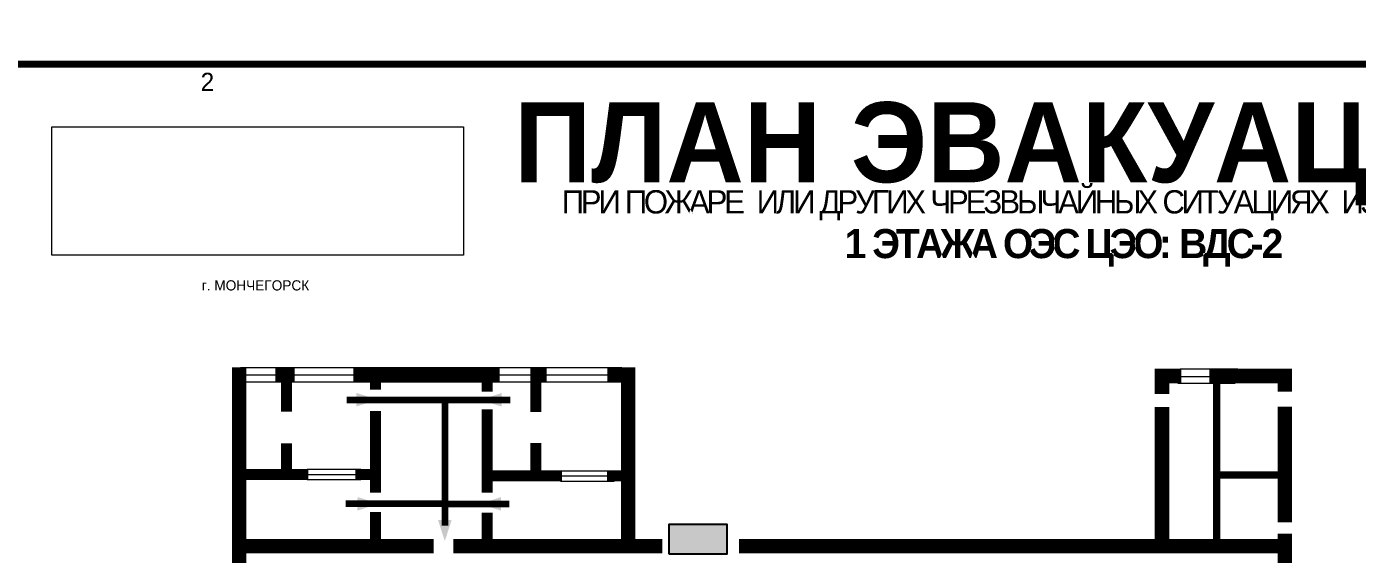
# Model space of a CAD drawing. Header units: millimetres. Extents: x 13114 to 67229, y 22859 to 38520.
# Drawn here: x 39601 to 39966.4, y 24552.9 to 24697.9 of the extents above; entities that cross this region are included whole.
import ezdxf

# ---------------------------------------------------------------- set-up
doc = ezdxf.new("R2010")
doc.units = ezdxf.units.MM
doc.layers.add('План_Штампы', color=7, linetype='Continuous')
doc.styles.add('обычный', font='arial.ttf')
picture_1 = doc.add_image_def('image1.jpg', size_in_pixel=(337, 105))

# ---------------------------------------------------------------- blocks, each defined once
blk = doc.blocks.new('A$C7B4425F7')
at = {"true_color": 0xffffff}
blk.add_hatch(color=7, dxfattribs=at).paths.add_polyline_path([(0, 0), (-16, 0), (-16, -8), (0, -8)])
h = blk.add_hatch(color=126)
h.paths.add_polyline_path([(-0.2, -0.2), (-15.8, -0.2), (-15.8, -7.8), (-0.2, -7.8)])
h.paths.add_polyline_path([(-11.76, -2.03), (-11.76, -3.66), (-11.17, -3.66, -0.568275), (-11.17, -6.18), (-12.58, -6.18), (-12.58, -2.03)], flags=16)
h.paths.add_polyline_path([(-13.33, -4.12, -0.495768), (-13.59, -6.18), (-15.03, -6.18), (-15.03, -2.03), (-13.59, -2.03, -0.487973)], flags=16)
h.paths.add_polyline_path([(-10.25, -2.03), (-9.48, -2.03), (-9.48, -6.18), (-10.25, -6.18)], flags=16)
h.paths.add_polyline_path([(-13.84, -3.69), (-14.24, -3.69), (-14.24, -3.03), (-13.9, -3.03, -0.692621)], flags=0)
h.paths.add_polyline_path([(-9.15, -2.03), (-8.4, -2.03), (-8.04, -3.07), (-7.68, -2.03), (-6.93, -2.03), (-7.64, -4.1), (-6.93, -6.18), (-7.68, -6.18), (-8.04, -5.14), (-8.4, -6.18), (-9.15, -6.18), (-8.44, -4.1)], flags=16)
h.paths.add_polyline_path([(-11.76, -4.46), (-11.42, -4.46, -0.692621), (-11.36, -5.12), (-11.76, -5.12)], flags=0)
h.paths.add_polyline_path([(-13.9, -5.2), (-14.24, -5.2), (-14.24, -4.55), (-13.84, -4.55, -0.708038)], flags=0)
edge = h.paths.add_edge_path(flags=16)
edge.add_ellipse((-5.51, -4.08), major_axis=(0, 2.05), ratio=0.586184, start_angle=0, end_angle=360)
edge = h.paths.add_edge_path(flags=0)
edge.add_ellipse((-5.51, -4.08), major_axis=(0, 1.14), ratio=0.454828, start_angle=0, end_angle=360)
h.paths.add_polyline_path([(-4.13, -4.96, 0.377264), (-3.48, -4.52, 0.0555), (-3.16, -2.03), (-1.66, -2.03), (-1.66, -4.96), (-0.96, -4.96), (-0.96, -7.01), (-1.75, -7.01), (-1.75, -6.18), (-3.3, -6.18), (-3.3, -7.02), (-4.13, -7.02)], flags=16)
h.paths.add_polyline_path([(-2.73, -2.91), (-2.28, -2.91), (-2.28, -4.96), (-3.05, -4.96, 0.079136)], flags=0)
at = {"color": 126}
blk.add_lwpolyline([(-16, -8), (0, -8), (0, 0), (-16, 0)], close=True, dxfattribs=at)

msp = doc.modelspace()

# ---------------------------------------------------------------- linework, layer by layer
at = {"color": 6, "lineweight": 100}
for points in [[(39586.42, 25082.6), (40186.42, 25082.6), (40186.42, 24687.6), (39586.42, 24687.6)], [(39586.42, 25082.6), (40186.42, 25082.6), (40186.42, 24687.6), (39586.42, 24687.6)], [(39586.42, 24687.6), (40186.42, 24687.6), (40186.42, 24292.6), (39586.42, 24292.6)], [(39586.42, 24687.6), (40186.42, 24687.6), (40186.42, 24292.6), (39586.42, 24292.6)]]:
    msp.add_lwpolyline(points, close=True, dxfattribs=at)
at = {"lineweight": 0}
for points, const_width in [([(39659.37, 24441.86), (39659.37, 24602.27), (39661.35, 24602.27)], 4), ([(39669.29, 24602.27), (39674.64, 24602.27)], 4), ([(39690.77, 24602.27), (39730.93, 24602.27)], 4), ([(39760.46, 24602.27), (39766.2, 24602.27), (39766.2, 24555.19), (39775.58, 24555.19), (39718.14, 24555.19)], 4), ([(39739.33, 24602.27), (39743.82, 24602.27)], 4), ([(39912.8, 24596.96), (39912.8, 24601.94), (39918.05, 24601.94)], 4), ([(39925.81, 24601.94), (39946.5, 24601.94), (39946.5, 24597.64)], 4), ([(39672.34, 24601.67), (39672.34, 24592.12)], 3), ([(39696.78, 24598.2), (39696.78, 24600.92)], 3), ([(39727.47, 24601.76), (39727.47, 24597.64)], 3), ([(39740.85, 24601.62), (39740.85, 24592.04)], 3), ([(39691.26, 24574.9), (39696.78, 24574.9), (39696.78, 24569.85), (39696.78, 24592.31)], 3), ([(39727.47, 24592.76), (39727.47, 24569.91)], 3), ([(39796.63, 24555.19), (39912.8, 24555.19), (39912.8, 24593.42)], 4), ([(39946.5, 24593.5), (39946.5, 24561.72)], 4), ([(39672.34, 24574.9), (39672.34, 24583.42)], 3), ([(39740.85, 24574.48), (39740.85, 24583.5)], 3), ([(39660.08, 24574.9), (39678.33, 24574.9)], 3), ([(39727.47, 24574.48), (39747.99, 24574.48)], 3), ([(39760.39, 24574.48), (39765.75, 24574.48)], 3), ([(39696.78, 24564.57), (39696.78, 24555.67)], 3), ([(39727.47, 24564.38), (39727.47, 24554.45)], 3), ([(39946.5, 24558.6), (39946.5, 24555.19), (39912.8, 24555.19)], 4), ([(39659.37, 24555.19), (39712.8, 24555.19)], 4), ([(39946.5, 24555.19), (39946.5, 24440.41)], 4)]:
    msp.add_lwpolyline(points, dxfattribs=dict(at, const_width=const_width))
for points in [[(39659.74, 24604.22), (39764.43, 24604.22)], [(39917.77, 24603.9), (39933.57, 24603.9)], [(39659.37, 24602.27), (39764.07, 24602.27)], [(39659.37, 24602.27), (39764.07, 24602.27)], [(39659.63, 24600.33), (39764.33, 24600.33)], [(39916.72, 24601.77), (39932.52, 24601.77)], [(39917.11, 24599.93), (39932.91, 24599.93)], [(39678.06, 24576.3), (39692.77, 24576.3)], [(39678.33, 24574.9), (39693.04, 24574.9)], [(39747.65, 24575.87), (39762.35, 24575.87)], [(39747.92, 24574.47), (39762.62, 24574.47)], [(39678.04, 24573.47), (39692.74, 24573.47)], [(39747.63, 24573.03), (39762.33, 24573.03)]]:
    msp.add_lwpolyline(points, dxfattribs=at)
at = {"lineweight": 100, "const_width": 2}
msp.add_lwpolyline([(39927.77, 24601.17), (39927.77, 24556.19), (39927.77, 24574.7), (39946.29, 24574.7)], dxfattribs=at)
at = {"color": 126, "lineweight": 100, "true_color": 0x008754}
for points in [[(39688.96, 24595.39), (39733.83, 24595.39)], [(39715.82, 24595.39), (39715.82, 24560.88)], [(39715.82, 24566.78), (39688.66, 24566.78)], [(39715.82, 24566.78), (39733.53, 24566.78)]]:
    msp.add_lwpolyline(points, dxfattribs=at)
at = {"layer": 'План_Штампы', "color": 126, "true_color": 0x008754}
for points in [[(39691.58, 24593.54), (39691.59, 24597.28), (39697.33, 24595.42)], [(39731.45, 24597.25), (39731.44, 24593.51), (39725.7, 24595.36)], [(39691.86, 24564.95), (39691.87, 24568.69), (39697.61, 24566.84)], [(39731.3, 24568.68), (39731.29, 24564.94), (39725.56, 24566.79)], [(39713.97, 24562.34), (39717.71, 24562.33), (39715.85, 24556.6)]]:
    msp.add_solid(points, dxfattribs=at)

# ---------------------------------------------------------------- block references
at = {"layer": 'План_Штампы'}
msp.add_blockref('A$C7B4425F7', (39793.38, 24561.09), dxfattribs=at)

# ---------------------------------------------------------------- texts
at = {"lineweight": 0, "style": 'обычный'}
for s, insert, char_height, width, attachment_point in [('{\\fProxima Nova Rg|b0|i0|c204|p2;2\\H1.1967x; }', (39650.66, 24682.7), 5, 126.6484, 5), ('{\\fProxima Nova Rg|b1|i0|c204|p2;ПЛАН ЭВАКУАЦИИ}', (39734.91, 24677.12), 22, 493.8901, 1), ('\\pi-8.4,l8.4,t8.4;{\\fProxima Nova Rg|b0|i0|c204|p2;г. МОНЧЕГОРСК\\H1.1997x; }', (39663.86, 24626.79), 2.8, 126.6484, 5)]:
    msp.add_mtext(s, dxfattribs=dict(at, insert=insert, char_height=char_height, width=width, attachment_point=attachment_point))
at = {"color": 0, "lineweight": 0, "insert": (39885.41, 24653.13), "char_height": 8, "width": 449.2158, "attachment_point": 5, "style": 'обычный'}
msp.add_mtext('{\\fArial Black|b1|i0|c204|p34;\\H2x;\\T0.85;  \\fArial Narrow|b0|i0|c204|p34;\\H0.8x;\\W0.9;\\P\\fProxima Nova Rg|b0|i0|c204|p2;\\H0.5x;\\W1;\\C256;ПРИ ПОЖАРЕ  ИЛИ ДРУГИХ ЧРЕЗВЫЧАЙНЫХ СИТУАЦИЯХ  ИЗ ПОМЕЩЕНИЙ \\fProxima Nova Rg|b1|i0|c204|p2;\\H1.25x;\\P1 ЭТАЖА ОЭС ЦЭО: ВДС-2}', dxfattribs=at)

# ---------------------------------------------------------------- pictures from other files: only their frames are drawn
at = {"color": 7, "lineweight": 0, "true_color": 0xf5f5ff}
image = msp.add_image(picture_1, insert=(39607.91, 24635.13), size_in_units=(113.11, 35.24), dxfattribs=at)
image.dxf.flags = 7

doc.saveas('drawing.dxf')
